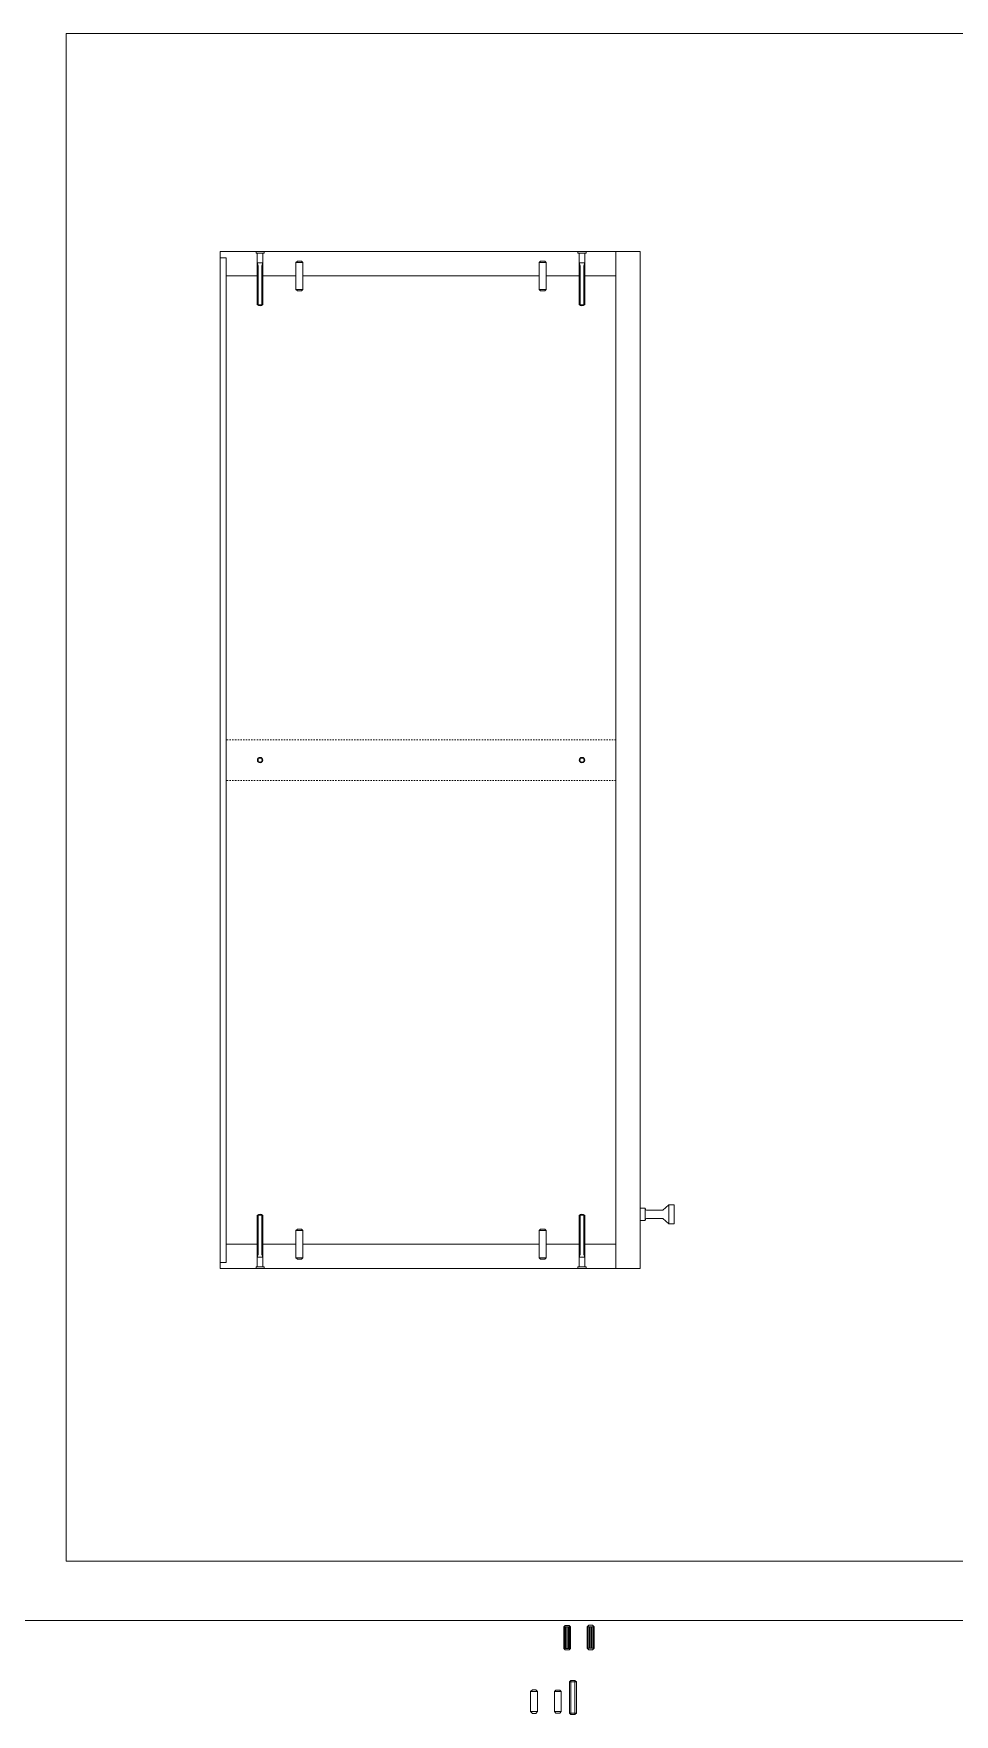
# Model space of a CAD drawing. Header units: centimetres. Extents: x -2268 to 3476, y -1681 to 1470.
# Drawn here: x 3072 to 3140, y -461.2 to -337.3 of the extents above; entities that cross this region are included whole.
import ezdxf

# ---------------------------------------------------------------- set-up
doc = ezdxf.new("R2010")
doc.units = ezdxf.units.CM
doc.linetypes.add('Linee Nascoste 2', pattern=[0.015, 0.01, -0.005])
for name, color, linetype, lineweight in [('0_Num_Penna__6', 6, 'Continuous', 18), ('0_Num_Penna__7', 7, 'Continuous', 18), ('A-FURN_Num_Penna__252_Num_Penna__252_Num_Penna__3_Num_Penna__252_Num_Penna__252_Num_Penna__252_Num_Penna__252_Num_Penna__252_Num_Penna__252_Num_Penna__252_Num_Penna__252_Num_Penna__252_Num_Penna__252_Num_Penna__252_Num_Penna__240', 240, 'Continuous', 18), ('A-FURN_Num_Penna__252_Num_Penna__252_Num_Penna__3_Num_Penna__252_Num_Penna__252_Num_Penna__252_Num_Penna__252_Num_Penna__252_Num_Penna__252_Num_Penna__252_Num_Penna__252_Num_Penna__252_Num_Penna__252_Num_Penna__252_Num_Penna__3', 3, 'Continuous', 18), ('A-FURN_Num_Penna__252_Num_Penna__252_Num_Penna__3_Num_Penna__252_Num_Penna__252_Num_Penna__252_Num_Penna__252_Num_Penna__252_Num_Penna__252_Num_Penna__252_Num_Penna__252_Num_Penna__252_Num_Penna__252_Num_Penna__252_Num_Penna__5', 5, 'Continuous', 18), ('A-FURN_Num_Penna__252_Num_Penna__252_Num_Penna__3_Num_Penna__252_Num_Penna__252_Num_Penna__252_Num_Penna__252_Num_Penna__252_Num_Penna__252_Num_Penna__252_Num_Penna__252_Num_Penna__252_Num_Penna__252_Num_Penna__252_Num_Penna__6', 6, 'Continuous', 18), ('A-SECT-PATT_Num_Penna__6_Num_Penna__6_Num_Penna__6_Num_Penna__6_Num_Penna__6_Num_Penna__6_Num_Penna__6_Num_Penna__6_Num_Penna__6_Num_Penna__6_Num_Penna__6_Num_Penna__6_Num_Penna__6_Num_Penna__6', 6, 'Continuous', 18), ('filatura_Num_Penna__8', 8, 'Continuous', 18), ('PDF16_Geometry_Num_Penna__5_Num_Penna__5_Num_Penna__5_Num_Penna__5_Num_Penna__5_Num_Penna__5_Num_Penna__5_Num_Penna__5_Num_Penna__5_Num_Penna__5_Num_Penna__5_Num_Penna__5_Num_Penna__5_Num_Penna__5', 5, 'Continuous', 18), ('PDF16_Geometry_Num_Penna__6_Num_Penna__6_Num_Penna__6_Num_Penna__6_Num_Penna__6_Num_Penna__6_Num_Penna__6_Num_Penna__6_Num_Penna__6_Num_Penna__6_Num_Penna__6_Num_Penna__6_Num_Penna__6_Num_Penna__6', 6, 'Continuous', 18), ('PDF22_Geometry_Num_Penna__1_Num_Penna__255_Num_Penna__255_Num_Penna__255_Num_Penna__50', 2, 'Continuous', 18), ('PDF22_Geometry_Num_Penna__1_Num_Penna__255_Num_Penna__3_Num_Penna__3_Num_Penna__5', 5, 'Continuous', 18), ('PDF22_Geometry_Num_Penna__1_Num_Penna__255_Num_Penna__5_Num_Penna__5_Num_Penna__6', 6, 'Continuous', 18), ('PDF2_Geometry_Num_Penna__7_Num_Penna__7_Num_Penna__7_Num_Penna__7_Num_Penna__7_Num_Penna__7_Num_Penna__7_Num_Penna__5', 5, 'Continuous', 18), ('PDF2_Geometry_Num_Penna__7_Num_Penna__7_Num_Penna__7_Num_Penna__7_Num_Penna__7_Num_Penna__7_Num_Penna__7_Num_Penna__6', 6, 'Continuous', 18), ('PDF2_Geometry_Num_Penna__7_Num_Penna__7_Num_Penna__7_Num_Penna__7_Num_Penna__7_Num_Penna__7_Num_Penna__7_Num_Penna__7', 7, 'Continuous', 18), ('VITE_Num_Penna__5', 5, 'Continuous', 18), ('VITE_Num_Penna__7', 7, 'Continuous', 18)]:
    doc.layers.add(name, color=color, linetype=linetype, lineweight=lineweight)

msp = doc.modelspace()

# ---------------------------------------------------------------- linework, layer by layer
at = {"layer": '0_Num_Penna__6', "color": 6, "linetype": 'Continuous', "lineweight": 18}
for p, q in [((3091.3915, -354.1692), (3091.4915, -354.0692)), ((3091.4915, -354.0692), (3091.7915, -354.0692)), ((3091.8915, -354.1692), (3091.7915, -354.0692)), ((3109.3415, -354.1692), (3109.4415, -354.0692)), ((3109.4415, -354.0692), (3109.7415, -354.0692)), ((3109.8415, -354.1692), (3109.7415, -354.0692)), ((3091.3915, -356.1692), (3091.4915, -356.2692)), ((3091.4915, -356.2692), (3091.7915, -356.2692)), ((3091.8915, -356.1692), (3091.7915, -356.2692)), ((3109.3415, -356.1692), (3109.4415, -356.2692)), ((3109.4415, -356.2692), (3109.7415, -356.2692)), ((3109.8415, -356.1692), (3109.7415, -356.2692)), ((3091.3915, -425.5692), (3091.4915, -425.4692)), ((3091.4915, -425.4692), (3091.7915, -425.4692)), ((3091.8915, -425.5692), (3091.7915, -425.4692)), ((3109.3415, -425.5692), (3109.4415, -425.4692)), ((3109.4415, -425.4692), (3109.7415, -425.4692)), ((3109.8415, -425.5692), (3109.7415, -425.4692)), ((3091.3915, -427.5692), (3091.4915, -427.6692)), ((3091.8915, -427.5692), (3091.7915, -427.6692)), ((3109.3415, -427.5692), (3109.4415, -427.6692)), ((3109.8415, -427.5692), (3109.7415, -427.6692)), ((3091.4915, -427.6692), (3091.7915, -427.6692)), ((3109.4415, -427.6692), (3109.7415, -427.6692))]:
    msp.add_line(p, q, dxfattribs=at)
at = {"layer": '0_Num_Penna__7', "color": 7, "linetype": 'Continuous', "lineweight": 18}
for p, q in [((3111.148, -454.7844), (3111.248, -454.6844)), ((3111.248, -454.6844), (3111.548, -454.6844)), ((3111.648, -454.7844), (3111.548, -454.6844)), ((3111.148, -456.3844), (3111.248, -456.4844)), ((3111.248, -456.4844), (3111.548, -456.4844)), ((3111.648, -456.3844), (3111.548, -456.4844)), ((3110.4532, -459.5697), (3110.5532, -459.4697)), ((3110.5532, -459.4697), (3110.8532, -459.4697)), ((3110.9532, -459.5697), (3110.8532, -459.4697)), ((3111.5756, -458.8467), (3111.6756, -458.7467)), ((3111.5756, -458.8467), (3111.5756, -461.1467)), ((3111.9756, -458.7467), (3111.6756, -458.7467)), ((3111.9756, -458.7467), (3112.0756, -458.8467)), ((3112.0756, -459.7467), (3112.0756, -458.8467)), ((3112.0756, -459.7467), (3112.0756, -461.1467)), ((3110.4532, -461.0447), (3110.5532, -461.1447)), ((3110.9532, -461.0447), (3110.8532, -461.1447)), ((3111.6756, -461.0467), (3111.6756, -460.7467)), ((3110.5532, -461.1447), (3110.8532, -461.1447)), ((3111.5756, -461.1467), (3111.6756, -461.2467)), ((3111.6756, -461.2467), (3111.9756, -461.2467)), ((3112.0756, -461.1467), (3111.9756, -461.2467))]:
    msp.add_line(p, q, dxfattribs=at)
at = {"layer": 'A-FURN_Num_Penna__252_Num_Penna__252_Num_Penna__3_Num_Penna__252_Num_Penna__252_Num_Penna__252_Num_Penna__252_Num_Penna__252_Num_Penna__252_Num_Penna__252_Num_Penna__252_Num_Penna__252_Num_Penna__252_Num_Penna__252_Num_Penna__240', "color": 240, "linetype": 'Continuous', "lineweight": 18}
for p, q in [((3074.4447, -337.2949), (3187.0961, -337.2949)), ((3074.4447, -449.9463), (3074.4447, -337.2949)), ((3187.0961, -449.9463), (3074.4447, -449.9463))]:
    msp.add_line(p, q, dxfattribs=at)
at = {"layer": 'A-FURN_Num_Penna__252_Num_Penna__252_Num_Penna__3_Num_Penna__252_Num_Penna__252_Num_Penna__252_Num_Penna__252_Num_Penna__252_Num_Penna__252_Num_Penna__252_Num_Penna__252_Num_Penna__252_Num_Penna__252_Num_Penna__252_Num_Penna__3', "color": 3, "linetype": 'Continuous', "lineweight": 18}
msp.add_line((3111.248, -456.4844), (3111.548, -456.4844), dxfattribs=at)
at = {"layer": 'A-FURN_Num_Penna__252_Num_Penna__252_Num_Penna__3_Num_Penna__252_Num_Penna__252_Num_Penna__252_Num_Penna__252_Num_Penna__252_Num_Penna__252_Num_Penna__252_Num_Penna__252_Num_Penna__252_Num_Penna__252_Num_Penna__252_Num_Penna__5', "color": 5, "linetype": 'Continuous', "lineweight": 18}
for p, q in [((3088.4414, -353.3692), (3089.0414, -353.3692)), ((3088.5358, -353.4891), (3088.9473, -353.4891)), ((3088.5358, -354.2104), (3088.9473, -354.2104)), ((3088.6113, -357.2979), (3088.6113, -354.4123)), ((3088.8719, -354.4123), (3088.8718, -357.2979)), ((3112.7916, -353.3692), (3112.1916, -353.3692)), ((3112.6972, -353.4891), (3112.2857, -353.4891)), ((3112.6972, -354.2104), (3112.2857, -354.2104)), ((3112.3612, -354.4123), (3112.3612, -357.2979)), ((3112.6218, -357.2979), (3112.6218, -354.4123)), ((3088.6113, -357.2979), (3088.8718, -357.2979)), ((3112.6218, -357.2979), (3112.3612, -357.2979)), ((3088.6113, -424.4405), (3088.6113, -427.3261)), ((3088.6113, -424.4405), (3088.8718, -424.4405)), ((3088.8719, -427.3261), (3088.8718, -424.4405)), ((3112.3612, -427.3261), (3112.3612, -424.4405)), ((3112.6218, -424.4405), (3112.3612, -424.4405)), ((3112.6218, -424.4405), (3112.6218, -427.3261)), ((3088.5358, -427.5279), (3088.9473, -427.5279)), ((3112.6972, -427.5279), (3112.2857, -427.5279)), ((3088.4414, -428.3692), (3089.0414, -428.3692)), ((3088.5358, -428.2492), (3088.9473, -428.2492)), ((3112.7916, -428.3692), (3112.1916, -428.3692)), ((3112.6972, -428.2492), (3112.2857, -428.2492))]:
    msp.add_line(p, q, dxfattribs=at)
for centre in [(3088.7415, -390.8692), (3112.4915, -390.8692)]:
    msp.add_circle(centre, 0.15, dxfattribs=at)
at = {"layer": 'A-FURN_Num_Penna__252_Num_Penna__252_Num_Penna__3_Num_Penna__252_Num_Penna__252_Num_Penna__252_Num_Penna__252_Num_Penna__252_Num_Penna__252_Num_Penna__252_Num_Penna__252_Num_Penna__252_Num_Penna__252_Num_Penna__252_Num_Penna__6', "color": 6, "linetype": 'Continuous', "lineweight": 18}
for p, q in [((3088.4414, -353.3692), (3088.4414, -353.4891)), ((3088.5358, -353.4891), (3088.4414, -353.4891)), ((3088.5358, -353.4891), (3088.5358, -357.2979)), ((3089.0414, -353.4891), (3088.9473, -353.4891)), ((3088.9473, -353.4891), (3088.9473, -357.2979)), ((3089.0414, -353.4891), (3089.0414, -353.3692)), ((3112.1916, -353.4891), (3112.1916, -353.3692)), ((3112.1916, -353.4891), (3112.2857, -353.4891)), ((3112.2857, -353.4891), (3112.2857, -357.2979)), ((3112.6972, -353.4891), (3112.7916, -353.4891)), ((3112.6972, -353.4891), (3112.6972, -357.2979)), ((3112.7916, -353.3692), (3112.7916, -353.4891)), ((3088.5358, -357.2979), (3088.6113, -357.2979)), ((3088.8718, -357.2979), (3088.9473, -357.2979)), ((3112.3612, -357.2979), (3112.2857, -357.2979)), ((3112.6972, -357.2979), (3112.6218, -357.2979)), ((3088.5358, -424.4405), (3088.6113, -424.4405)), ((3088.5358, -428.2492), (3088.5358, -424.4405)), ((3088.8718, -424.4405), (3088.9473, -424.4405)), ((3088.9473, -428.2492), (3088.9473, -424.4405)), ((3112.3612, -424.4405), (3112.2857, -424.4405)), ((3112.2857, -428.2492), (3112.2857, -424.4405)), ((3112.6972, -424.4405), (3112.6218, -424.4405)), ((3112.6972, -428.2492), (3112.6972, -424.4405)), ((3088.5358, -428.2492), (3088.4414, -428.2492)), ((3088.4414, -428.3692), (3088.4414, -428.2492)), ((3089.0414, -428.2492), (3088.9473, -428.2492)), ((3089.0414, -428.2492), (3089.0414, -428.3692)), ((3112.1916, -428.2492), (3112.2857, -428.2492)), ((3112.1916, -428.2492), (3112.1916, -428.3692)), ((3112.6972, -428.2492), (3112.7916, -428.2492)), ((3112.7916, -428.3692), (3112.7916, -428.2492))]:
    msp.add_line(p, q, dxfattribs=at)
at = {"layer": 'A-SECT-PATT_Num_Penna__6_Num_Penna__6_Num_Penna__6_Num_Penna__6_Num_Penna__6_Num_Penna__6_Num_Penna__6_Num_Penna__6_Num_Penna__6_Num_Penna__6_Num_Penna__6_Num_Penna__6_Num_Penna__6_Num_Penna__6', "color": 6, "linetype": 'Continuous', "lineweight": 18}
msp.add_line((3086.2415, -353.8192), (3086.2415, -427.9192), dxfattribs=at)
at = {"layer": 'filatura_Num_Penna__8', "color": 8, "linetype": 'Continuous', "lineweight": 18}
for p, q in [((3111.5756, -458.8467), (3112.0756, -458.8467)), ((3111.6756, -458.7467), (3111.6756, -461.2467)), ((3111.9756, -458.7467), (3111.9756, -461.2467)), ((3112.0756, -461.1467), (3111.5756, -461.1467))]:
    msp.add_line(p, q, dxfattribs=at)
at = {"layer": 'PDF16_Geometry_Num_Penna__5_Num_Penna__5_Num_Penna__5_Num_Penna__5_Num_Penna__5_Num_Penna__5_Num_Penna__5_Num_Penna__5_Num_Penna__5_Num_Penna__5_Num_Penna__5_Num_Penna__5_Num_Penna__5_Num_Penna__5', "color": 5, "linetype": 'Continuous', "lineweight": 18}
for p, q in [((3118.9003, -423.6692), (3118.4643, -424.0698)), ((3119.2915, -423.6692), (3118.9003, -423.6692)), ((3118.9003, -423.6692), (3118.9003, -425.0692)), ((3119.2915, -423.6692), (3119.2915, -425.0692)), ((3117.1569, -423.9214), (3116.7915, -423.9214)), ((3116.7915, -423.9214), (3116.7915, -424.817)), ((3117.1569, -424.817), (3116.7915, -424.817)), ((3117.1569, -423.9214), (3117.1569, -424.817)), ((3118.4643, -424.0698), (3117.3054, -424.0698)), ((3118.4643, -424.6685), (3117.3054, -424.6685)), ((3118.9003, -425.0692), (3118.4643, -424.6685)), ((3119.2915, -425.0692), (3118.9003, -425.0692))]:
    msp.add_line(p, q, dxfattribs=at)
for centre, start, end in [((3117.3054, -423.9214), 180, 270), ((3117.3054, -424.817), 90, 180)]:
    msp.add_arc(centre, 0.1485, start, end, dxfattribs=at)
at = {"layer": 'PDF16_Geometry_Num_Penna__6_Num_Penna__6_Num_Penna__6_Num_Penna__6_Num_Penna__6_Num_Penna__6_Num_Penna__6_Num_Penna__6_Num_Penna__6_Num_Penna__6_Num_Penna__6_Num_Penna__6_Num_Penna__6_Num_Penna__6', "color": 6, "linetype": 'Continuous', "lineweight": 18}
for p, q in [((3085.7915, -427.9192), (3085.7915, -353.3692)), ((3085.7915, -353.3692), (3088.4414, -353.3692)), ((3085.7915, -353.8192), (3085.7915, -353.3692)), ((3085.7915, -353.8192), (3086.2415, -353.8192)), ((3089.0414, -353.3692), (3112.1916, -353.3692)), ((3112.7916, -353.3692), (3116.7915, -353.3692)), ((3114.9915, -353.3692), (3114.9915, -428.3692)), ((3116.7915, -353.3692), (3116.7915, -428.3692)), ((3086.2415, -355.1692), (3088.5358, -355.1692)), ((3088.9473, -355.1692), (3091.3915, -355.1692)), ((3091.8915, -355.1692), (3109.3415, -355.1692)), ((3109.8415, -355.1692), (3112.2857, -355.1692)), ((3112.6972, -355.1692), (3114.9915, -355.1692)), ((3086.2415, -426.5692), (3088.5358, -426.5692)), ((3086.2415, -427.9192), (3086.2415, -426.5692)), ((3088.9473, -426.5692), (3091.3915, -426.5692)), ((3091.8915, -426.5692), (3109.3415, -426.5692)), ((3109.8415, -426.5692), (3112.2857, -426.5692)), ((3112.6972, -426.5692), (3114.9915, -426.5692)), ((3085.7915, -428.3692), (3085.7915, -427.9192)), ((3085.7915, -427.9192), (3086.2415, -427.9192)), ((3085.7915, -428.3692), (3088.4914, -428.3692)), ((3088.9914, -428.3692), (3112.1916, -428.3692)), ((3112.7916, -428.3692), (3116.7915, -428.3692))]:
    msp.add_line(p, q, dxfattribs=at)
at = {"layer": 'PDF22_Geometry_Num_Penna__1_Num_Penna__255_Num_Penna__255_Num_Penna__255_Num_Penna__50', "color": 2, "linetype": 'Continuous', "lineweight": 18}
msp.add_line((2985.316, -454.3234), (3347.0359, -454.3234), dxfattribs=at)
at = {"layer": 'PDF22_Geometry_Num_Penna__1_Num_Penna__255_Num_Penna__3_Num_Penna__3_Num_Penna__5', "color": 5, "linetype": 'Linee Nascoste 2', "lineweight": 18}
for p, q in [((3114.9915, -389.3692), (3086.2415, -389.3692)), ((3114.9915, -392.3692), (3086.2415, -392.3692))]:
    msp.add_line(p, q, dxfattribs=at)
at = {"layer": 'PDF22_Geometry_Num_Penna__1_Num_Penna__255_Num_Penna__5_Num_Penna__5_Num_Penna__6', "color": 6, "linetype": 'Continuous', "lineweight": 18}
for centre in [(3088.7415, -390.8692), (3112.4915, -390.8692)]:
    msp.add_circle(centre, 0.2, dxfattribs=at)
at = {"layer": 'PDF2_Geometry_Num_Penna__7_Num_Penna__7_Num_Penna__7_Num_Penna__7_Num_Penna__7_Num_Penna__7_Num_Penna__7_Num_Penna__5', "color": 5, "linetype": 'Continuous', "lineweight": 18, "flags": 128}
for points in [[(3088.5358, -354.2104), (3088.6113, -354.4123)], [(3088.9473, -354.2105), (3088.8719, -354.4123)], [(3088.9473, -354.2104), (3088.9473, -353.4891)], [(3112.2857, -354.2104), (3112.2857, -353.4891)], [(3112.2857, -354.2105), (3112.3612, -354.4123)], [(3112.6972, -354.2104), (3112.6218, -354.4123)], [(3088.5358, -427.5279), (3088.6113, -427.3261)], [(3088.9473, -427.5278), (3088.8719, -427.3261)], [(3088.9473, -427.5279), (3088.9473, -428.2492)], [(3112.2857, -427.5278), (3112.3612, -427.3261)], [(3112.2857, -427.5279), (3112.2857, -428.2492)], [(3112.6972, -427.5279), (3112.6218, -427.3261)]]:
    msp.add_lwpolyline(points, dxfattribs=at)
at = {"layer": 'PDF2_Geometry_Num_Penna__7_Num_Penna__7_Num_Penna__7_Num_Penna__7_Num_Penna__7_Num_Penna__7_Num_Penna__7_Num_Penna__6', "color": 6, "linetype": 'Continuous', "lineweight": 18, "flags": 128}
for points in [[(3091.3915, -354.1692), (3091.3915, -356.1692)], [(3091.8915, -356.1692), (3091.8915, -354.1692)], [(3109.3415, -354.1692), (3109.3415, -356.1692)], [(3109.8415, -356.1692), (3109.8415, -354.1692)], [(3091.3915, -425.5692), (3091.3915, -427.5692)], [(3091.8915, -427.5692), (3091.8915, -425.5692)], [(3109.3415, -425.5692), (3109.3415, -427.5692)], [(3109.8415, -427.5692), (3109.8415, -425.5692)]]:
    msp.add_lwpolyline(points, dxfattribs=at)
for points in [[(3088.8719, -357.2979), (3088.8719, -357.3146, -0.19953036), (3088.8649, -357.3315, -0.11687713), (3088.8262, -357.3554, -0.16288803), (3088.6573, -357.3554, -0.11683184), (3088.6183, -357.3315, -0.19841798), (3088.6113, -357.3146), (3088.6113, -357.2979)], [(3112.6218, -357.2979), (3112.6218, -357.3146, -0.19953036), (3112.6148, -357.3315, -0.11687713), (3112.5761, -357.3554, -0.16288803), (3112.4072, -357.3554, -0.11683184), (3112.3682, -357.3315, -0.19841798), (3112.3612, -357.3146), (3112.3612, -357.2979)], [(3088.6112, -424.4405), (3088.6112, -424.4238, -0.19953036), (3088.6182, -424.4069, -0.11687713), (3088.657, -424.3829, -0.16288803), (3088.8258, -424.3829, -0.11683184), (3088.8648, -424.4068, -0.19841798), (3088.8718, -424.4237), (3088.8718, -424.4405)], [(3112.3612, -424.4405), (3112.3612, -424.4238, -0.19953036), (3112.3682, -424.4069, -0.11687713), (3112.4069, -424.3829, -0.16288803), (3112.5758, -424.3829, -0.11683184), (3112.6148, -424.4068, -0.19841798), (3112.6218, -424.4237), (3112.6218, -424.4405)]]:
    msp.add_lwpolyline(points, format="xyb", dxfattribs=at)
at = {"layer": 'PDF2_Geometry_Num_Penna__7_Num_Penna__7_Num_Penna__7_Num_Penna__7_Num_Penna__7_Num_Penna__7_Num_Penna__7_Num_Penna__7', "color": 7, "linetype": 'Continuous', "lineweight": 18, "flags": 128}
for points in [[(3111.148, -454.7844), (3111.148, -456.3844)], [(3111.222, -454.7844), (3111.222, -456.3844)], [(3111.3101, -454.7844), (3111.3101, -456.3844)], [(3111.3983, -454.7844), (3111.3983, -456.3844)], [(3111.4865, -454.7844), (3111.4865, -456.3844)], [(3111.5747, -454.7844), (3111.5747, -456.3844)], [(3111.648, -456.3844), (3111.648, -454.7844)], [(3112.8833, -454.7844), (3112.8833, -456.3594)], [(3112.9572, -454.7844), (3112.9572, -456.3594)], [(3113.0454, -454.7844), (3113.0454, -456.3594)], [(3113.1336, -454.7844), (3113.1336, -456.3594)], [(3113.2218, -454.7844), (3113.2218, -456.3594)], [(3113.31, -454.7844), (3113.31, -456.3594)], [(3113.3833, -456.3594), (3113.3833, -454.7844)]]:
    msp.add_lwpolyline(points, dxfattribs=at)
at = {"layer": 'VITE_Num_Penna__5', "color": 5, "linetype": 'Continuous', "lineweight": 18, "flags": 128}
for points in [[(3091.8915, -354.1692), (3091.3915, -354.1692)], [(3109.8415, -354.1692), (3109.3415, -354.1692)], [(3091.8915, -356.1692), (3091.3915, -356.1692)], [(3109.8415, -356.1692), (3109.3415, -356.1692)], [(3091.8915, -425.5692), (3091.3915, -425.5692)], [(3109.8415, -425.5692), (3109.3415, -425.5692)], [(3091.8915, -427.5692), (3091.3915, -427.5692)], [(3109.8415, -427.5692), (3109.3415, -427.5692)]]:
    msp.add_lwpolyline(points, dxfattribs=at)
at = {"layer": 'VITE_Num_Penna__7', "color": 7, "linetype": 'Continuous', "lineweight": 18}
for p, q in [((3112.8833, -454.7844), (3113.0083, -454.6594)), ((3113.2583, -454.6594), (3113.3833, -454.7844)), ((3112.8833, -456.3594), (3113.0083, -456.4844)), ((3113.2583, -456.4844), (3113.3833, -456.3594)), ((3108.7049, -459.5697), (3108.8299, -459.4447)), ((3109.2049, -459.5697), (3109.0799, -459.4447)), ((3108.7049, -461.0447), (3108.8299, -461.1697)), ((3109.0799, -461.1697), (3109.2049, -461.0447))]:
    msp.add_line(p, q, dxfattribs=at)
at = {"layer": 'VITE_Num_Penna__7', "color": 7, "linetype": 'Continuous', "lineweight": 18, "flags": 128}
for points in [[(3111.648, -454.7844), (3111.148, -454.7844)], [(3113.3833, -454.7844), (3112.8833, -454.7844)], [(3113.0083, -454.6594), (3113.2583, -454.6594)], [(3111.648, -456.3844), (3111.148, -456.3844)], [(3113.3833, -456.3594), (3112.8833, -456.3594)], [(3113.0083, -456.4844), (3113.2583, -456.4844)], [(3109.0799, -459.4447), (3108.8299, -459.4447)], [(3109.2049, -461.0447), (3108.7049, -461.0447)], [(3110.9532, -461.0447), (3110.4532, -461.0447)], [(3108.8299, -461.1697), (3109.0799, -461.1697)]]:
    msp.add_lwpolyline(points, dxfattribs=at)
for points in [[(3108.7049, -461.0447), (3109.2049, -461.0447), (3109.2049, -459.5697), (3108.7049, -459.5697)], [(3110.4532, -461.0447), (3110.9532, -461.0447), (3110.9532, -459.5697), (3110.4532, -459.5697)]]:
    msp.add_lwpolyline(points, close=True, dxfattribs=at)

doc.saveas('drawing.dxf')
